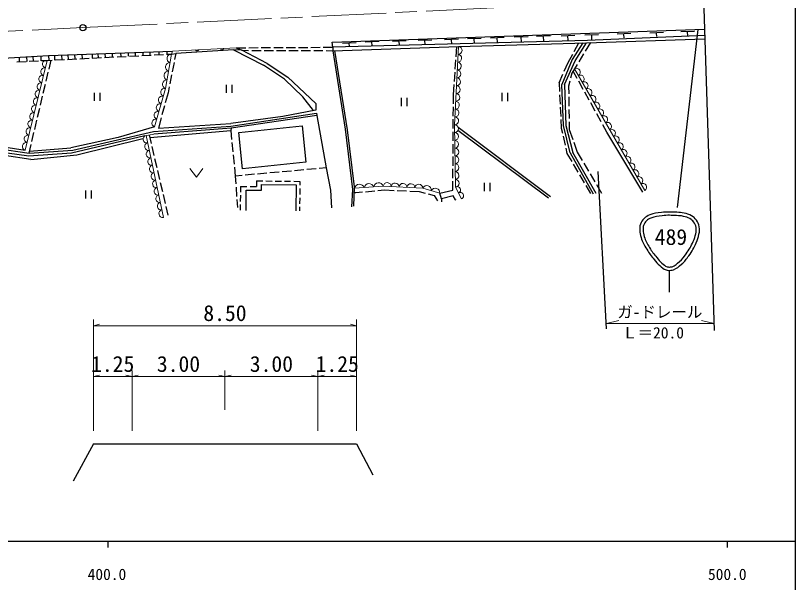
# Model space of a CAD drawing. Units: millimetres, scale not verified, with parts at other scales. Extents: x 40000 to 680000, y 20000 to 380000.
# Drawn here: x 453096 to 579000, y 198357 to 289879 of the extents above; entities that cross this region are included whole.
import ezdxf
from ezdxf.enums import TextEntityAlignment as Align

# ---------------------------------------------------------------- set-up
doc = ezdxf.new("R2010")
doc.units = ezdxf.units.MM
doc.header["$LTSCALE"] = 1000
doc.linetypes.add('CHAIN', pattern=[18.5, 12, -1.5, 3.5, -1.5])
for name, color, linetype, lineweight in [('M-BGD', 7, 'Continuous', 25), ('M-BMK', 2, 'CHAIN', 13), ('M-BMK-SRVR', 3, 'Continuous', 25), ('M-STR-HTXT', 7, 'Continuous', 13), ('M-STR-STRC', 7, 'Continuous', 25), ('M-TTL-BAND', 7, 'Continuous', 25)]:
    doc.layers.add(name, color=color, linetype=linetype, lineweight=lineweight)
doc.styles.add('ＭＳ ゴシック', font='')
doc.styles.get('ＭＳ ゴシック').set_extended_font_data('MS Gothic')

msp = doc.modelspace()

# ---------------------------------------------------------------- linework, layer by layer
at = {"layer": 'M-BGD'}
for p, q in [((504185, 285587), (564342, 287685)), ((555491, 287116), (557716, 287213)), ((560481, 287290), (562706, 287387)), ((561527, 287210), (561571, 286670)), ((545410, 285876), (504317, 284774)), ((513944, 285741), (516168, 285839)), ((518079, 285886), (520303, 285983)), ((519124, 285806), (519164, 285282)), ((522356, 286035), (524580, 286132)), ((523402, 285955), (523451, 285305)), ((526051, 286164), (528276, 286261)), ((527097, 286084), (527146, 285434)), ((529758, 286293), (531983, 286390)), ((530804, 286213), (530853, 285564)), ((533612, 286427), (535837, 286525)), ((534658, 286348), (534707, 285698)), ((537212, 286553), (539436, 286650)), ((538258, 286473), (538307, 285824)), ((541175, 286617), (543399, 286714)), ((542221, 286537), (542270, 285887)), ((545008, 286750), (547233, 286848)), ((545297, 285491), (564392, 286100)), ((564374, 286662), (545410, 285876)), ((546054, 286671), (546103, 286021)), ((550225, 286932), (552449, 287030)), ((551270, 286853), (551315, 286312)), ((556537, 287036), (556581, 286496)), ((488724, 284682), (490271, 284691)), ((488724, 284682), (489628, 284270)), ((490771, 284694), (492271, 284703)), ((492771, 284706), (494271, 284715)), ((494771, 284718), (496271, 284727)), ((496771, 284729), (498271, 284738)), ((498771, 284741), (500271, 284750)), ((500771, 284753), (502271, 284762)), ((502771, 284765), (504317, 284774)), ((504317, 284774), (504185, 285587)), ((504317, 284216), (524604, 284886)), ((504317, 284774), (504317, 284216)), ((505878, 285453), (508102, 285550)), ((506923, 285373), (506957, 284927)), ((509536, 285644), (511760, 285741)), ((510582, 285564), (510621, 285040)), ((514989, 285662), (515029, 285138)), ((524217, 283221), (524332, 284877)), ((524604, 284886), (545297, 285491)), ((544698, 285473), (542965, 282764)), ((543305, 284104), (544057, 285455)), ((543423, 282565), (545297, 285491)), ((545906, 285510), (545059, 284116)), ((443821, 282611), (458410, 283414)), ((457154, 283345), (457196, 282587)), ((458406, 283414), (458448, 282653)), ((458410, 283414), (478418, 284162)), ((459361, 283450), (459402, 282701)), ((460518, 283493), (460558, 282761)), ((461531, 283531), (461571, 282816)), ((462611, 283571), (462637, 282872)), ((463798, 283616), (463823, 282933)), ((465456, 283678), (465481, 283018)), ((466386, 283712), (466410, 283066)), ((467516, 283755), (467539, 283124)), ((468677, 283798), (468700, 283184)), ((469474, 283224), (470972, 283301)), ((470060, 283850), (470082, 283255)), ((471273, 283895), (471294, 283317)), ((471471, 283327), (472969, 283404)), ((472403, 283937), (472424, 283376)), ((473469, 283429), (474967, 283506)), ((473624, 283983), (473644, 283438)), ((474756, 284025), (474776, 283497)), ((475466, 283532), (476964, 283609)), ((476221, 284080), (476240, 283572)), ((477464, 283635), (478258, 283676)), ((477510, 284128), (477528, 283638)), ((478258, 283676), (478962, 283732)), ((478962, 283732), (478773, 282782)), ((488299, 284350), (478962, 283732)), ((489628, 284270), (488299, 284350)), ((488299, 284350), (493124, 281877)), ((493735, 282170), (489628, 284270)), ((489628, 284270), (490723, 284266)), ((491223, 284264), (492723, 284259)), ((493223, 284257), (494723, 284251)), ((495223, 284249), (496723, 284244)), ((497223, 284242), (498723, 284236)), ((499223, 284234), (500723, 284229)), ((501223, 284227), (502723, 284222)), ((503223, 284220), (504317, 284216)), ((504317, 284216), (506297, 271562)), ((506685, 271453), (504661, 284227)), ((542308, 282317), (543061, 283668)), ((544799, 283688), (544020, 282406)), ((453285, 282427), (454784, 282493)), ((453659, 283153), (453699, 282432)), ((454871, 283219), (454912, 282487)), ((455283, 282515), (456782, 282581)), ((455903, 283276), (455944, 282530)), ((457281, 282603), (458194, 282643)), ((458194, 282643), (458988, 282684)), ((458492, 281241), (458832, 282676)), ((459487, 282710), (460985, 282787)), ((461485, 282813), (462983, 282890)), ((463482, 282915), (464980, 282993)), ((465479, 283018), (466977, 283095)), ((467477, 283121), (468975, 283198)), ((478675, 282292), (478382, 280821)), ((493735, 282170), (497065, 279962)), ((524078, 281226), (524182, 282723)), ((542965, 282764), (541310, 278776)), ((541676, 280891), (542308, 282317)), ((541709, 278756), (543423, 282565)), ((496502, 279616), (493124, 281877)), ((543761, 281979), (542914, 280584)), ((543790, 279706), (543119, 280922)), ((458029, 279295), (458376, 280755)), ((478284, 280330), (477990, 278859)), ((499473, 276785), (496502, 279616)), ((497065, 279962), (501591, 275675)), ((523940, 279231), (524044, 280727)), ((540842, 279007), (541474, 280434)), ((542914, 280584), (542707, 279780)), ((457567, 277349), (457914, 278809)), ((477893, 278369), (477703, 277418)), ((487081, 278700), (487081, 277400)), ((488056, 277400), (488056, 278700)), ((523791, 277077), (523905, 278732)), ((540842, 279007), (540909, 277599)), ((541569, 272117), (541310, 278776)), ((541709, 278756), (541928, 272117)), ((542582, 279295), (542375, 278491)), ((542375, 278491), (542397, 277241)), ((544756, 277955), (544032, 279268)), ((465797, 277419), (465797, 276119)), ((466772, 276119), (466772, 277419)), ((477703, 277418), (477256, 275777)), ((523782, 275635), (523791, 277077)), ((531595, 277387), (531595, 276087)), ((532570, 276087), (532570, 277387)), ((540933, 277100), (541005, 275602)), ((545723, 276204), (544998, 277517)), ((457105, 275404), (457452, 276863)), ((501219, 274554), (499473, 276785)), ((515344, 276580), (515344, 275280)), ((516319, 275280), (516319, 276580)), ((542405, 276741), (542431, 275241)), ((546689, 274453), (545964, 275766)), ((456643, 273458), (456990, 274917)), ((477124, 275294), (476730, 273847)), ((501598, 274629), (496236, 273568)), ((501591, 275675), (501598, 274629)), ((523769, 273635), (523779, 275135)), ((541029, 275102), (541101, 273604)), ((542440, 274741), (542465, 273242)), ((476598, 273364), (476151, 271723)), ((487840, 272041), (501678, 274141)), ((496236, 273568), (487849, 272478)), ((501717, 273729), (487920, 271695)), ((501678, 274141), (501717, 273729)), ((501717, 273729), (503241, 265285)), ((547656, 272702), (546931, 274015)), ((456181, 271512), (456528, 272971)), ((475376, 271161), (487840, 272041)), ((476151, 271723), (487849, 272478)), ((489134, 271006), (499360, 272082)), ((499360, 272082), (499976, 266228)), ((523757, 271635), (523766, 273135)), ((541124, 273105), (541192, 271697)), ((542626, 267730), (541569, 272117)), ((541928, 272117), (543084, 267790)), ((542474, 272742), (542495, 271492)), ((548568, 271049), (547897, 272264)), ((455719, 269566), (456065, 271025)), ((462356, 268171), (475376, 271161)), ((475520, 271939), (469673, 270184)), ((474751, 270170), (487840, 271336)), ((487920, 271695), (475412, 270758)), ((487920, 271695), (487840, 271336)), ((487840, 271336), (487980, 269892)), ((489750, 265151), (489134, 271006)), ((506297, 271562), (507473, 261812)), ((507832, 262211), (506685, 271453)), ((523745, 269635), (523754, 271135)), ((524505, 271363), (539157, 260450)), ((524559, 271841), (539473, 260676)), ((541192, 271697), (541376, 270885)), ((542495, 271492), (543042, 269894)), ((554344, 261378), (548568, 271049)), ((455241, 267193), (432559, 270322)), ((440146, 269883), (455263, 267644)), ((440854, 270298), (454644, 268158)), ((469673, 270184), (462037, 268530)), ((473983, 270489), (462126, 267658)), ((463007, 267422), (473654, 270027)), ((474646, 270614), (474967, 269253)), ((541486, 270398), (541818, 268935)), ((455263, 267644), (455603, 269079)), ((455348, 268004), (462037, 268530)), ((475081, 268767), (475425, 267306)), ((488029, 269395), (488174, 267902)), ((523733, 267635), (523742, 269135)), ((541928, 268447), (542112, 267636)), ((543204, 269421), (543751, 267823)), ((455532, 266654), (451318, 267305)), ((462126, 267658), (455241, 267193)), ((455263, 267644), (462356, 268171)), ((455532, 266654), (463007, 267422)), ((488222, 267404), (488367, 265911)), ((523720, 265635), (523729, 267135)), ((542112, 267636), (542879, 266341)), ((542626, 267730), (546334, 261111)), ((546853, 261151), (543084, 267790)), ((543751, 267823), (544564, 266459)), ((475540, 266820), (475883, 265360)), ((499976, 266228), (489750, 265151)), ((543134, 265911), (543899, 264621)), ((544820, 266030), (545587, 264741)), ((475998, 264873), (476342, 263413)), ((488416, 265414), (488556, 263970)), ((493657, 264427), (492163, 264293)), ((495649, 264605), (494155, 264471)), ((497641, 264784), (496147, 264650)), ((499633, 264962), (498139, 264828)), ((501625, 265141), (500131, 265007)), ((503241, 265285), (502123, 265185)), ((503241, 265285), (503962, 261666)), ((523708, 263635), (523717, 265135)), ((489673, 264070), (488556, 263970)), ((488556, 263970), (488647, 262689)), ((491665, 264248), (490171, 264114)), ((492004, 263196), (491993, 262270)), ((492004, 263196), (493003, 263184)), ((493503, 263178), (494503, 263166)), ((495003, 263160), (496003, 263148)), ((496503, 263142), (497503, 263130)), ((544154, 264191), (544919, 262900)), ((545843, 264311), (546611, 263023)), ((476456, 262926), (476800, 261466)), ((488682, 262190), (488788, 260694)), ((489407, 262301), (489396, 261380)), ((489407, 262301), (490450, 262289)), ((490950, 262283), (491993, 262270)), ((492790, 261680), (492801, 262602)), ((492801, 262602), (498398, 262534)), ((498003, 263124), (499002, 263112)), ((498398, 262534), (498348, 258350)), ((498988, 261977), (498976, 260977)), ((499002, 263112), (498994, 262477)), ((507712, 259081), (507832, 262211)), ((523696, 261694), (523705, 263135)), ((528769, 262852), (528769, 261552)), ((529744, 261552), (529744, 262852)), ((545174, 262470), (545941, 261176)), ((546867, 262593), (547679, 261229)), ((464370, 261641), (464370, 260341)), ((465345, 260341), (465345, 261641)), ((476915, 260979), (477258, 259519)), ((489390, 260880), (489378, 259880)), ((490304, 258400), (490344, 261710)), ((490344, 261710), (492790, 261680)), ((503962, 261666), (504097, 258840)), ((507473, 261812), (507353, 259001)), ((507797, 261298), (508025, 261297)), ((508025, 261297), (509103, 261399)), ((509601, 261446), (511095, 261587)), ((511592, 261634), (512671, 261736)), ((512671, 261736), (514223, 261664)), ((514723, 261641), (516221, 261572)), ((516721, 261549), (518274, 261477)), ((518274, 261477), (519228, 261222)), ((519711, 261093), (520666, 260839)), ((520666, 260839), (521205, 259961)), ((521578, 261189), (523696, 261694)), ((521870, 260303), (521578, 261189)), ((523731, 260790), (521870, 260303)), ((524112, 260125), (523731, 260790)), ((488824, 260195), (488915, 258915)), ((489372, 259380), (489361, 258458)), ((498970, 260477), (498958, 259477)), ((521870, 260303), (521853, 259798)), ((524236, 260054), (524112, 260125)), ((477373, 259033), (477693, 257672)), ((498952, 258977), (498944, 258343)), ((465648, 220709), (462415, 214680)), ((465648, 220709), (471898, 220709)), ((471898, 220709), (486898, 220709)), ((486898, 220709), (501898, 220709)), ((501898, 220709), (508148, 220709)), ((508148, 220709), (510779, 215722))]:
    msp.add_line(p, q, dxfattribs=at)
at = {"layer": 'M-BGD', "lineweight": 13}
for p, q in [((478418, 284162), (488724, 284682)), ((478258, 283676), (478418, 284162)), ((458194, 282643), (454644, 268158)), ((554689, 261634), (543348, 281300)), ((475412, 270758), (473983, 270489)), ((474152, 270521), (476966, 257300)), ((481253, 265173), (482303, 263773)), ((482303, 263773), (483353, 265173)), ((465648, 222824), (465648, 240793)), ((508148, 222824), (508148, 240793)), ((465648, 239793), (466648, 240043)), ((465648, 239793), (508148, 239793)), ((508148, 239793), (507148, 240043)), ((465648, 222824), (465648, 232583)), ((465648, 231583), (466648, 231833)), ((471898, 231583), (470898, 231833)), ((471898, 226211), (471898, 232583)), ((471898, 222824), (471898, 232583)), ((471898, 231583), (472898, 231833)), ((486898, 231583), (485898, 231833)), ((486898, 226211), (486898, 232583)), ((486898, 226211), (486898, 232583)), ((486898, 231583), (487898, 231833)), ((501898, 231583), (500898, 231833)), ((501898, 226211), (501898, 232583)), ((501898, 222824), (501898, 232583)), ((501898, 231583), (502898, 231833)), ((508148, 231583), (507148, 231833)), ((508148, 222824), (508148, 232583)), ((465648, 231583), (471898, 231583)), ((471898, 231583), (486898, 231583)), ((486898, 231583), (501898, 231583)), ((501898, 231583), (508148, 231583))]:
    msp.add_line(p, q, dxfattribs=at)
for points in [[(525088, 260292), (524101, 262176), (523986, 272255), (524604, 284886)], [(478258, 283676), (477301, 278113), (475520, 271939)], [(521578, 261189), (518832, 262035), (512451, 262334), (507824, 261996)]]:
    msp.add_lwpolyline(points, dxfattribs=at)
for centre, radius, start, end in [((486405, 284621), 256, 195.5692, 350.20844), ((524540, 284256), 633, 270.20257, 84.19442), ((478252, 282961), 715, 89.48468, 250.99177), ((482410, 284420), 256, 195.5692, 350.20844), ((524478, 282993), 633, 270.20257, 84.19442), ((458067, 282035), 622, 78.24179, 254.2245), ((478012, 281570), 715, 89.48468, 250.99177), ((524417, 281730), 633, 270.20257, 84.19442), ((457771, 280827), 622, 78.24179, 254.2245), ((477773, 280180), 715, 89.48468, 250.99177), ((524355, 280467), 633, 270.20257, 84.19442), ((543636, 280738), 631, 302.81764, 117.12289), ((457475, 279620), 622, 78.24179, 254.2245), ((524293, 279204), 633, 270.20257, 84.19442), ((544266, 279645), 631, 302.81764, 117.12289), ((457180, 278413), 622, 78.24179, 254.2245), ((477534, 278789), 715, 89.48468, 250.99177), ((524231, 277941), 633, 270.20257, 84.19442), ((544896, 278553), 631, 302.81764, 117.12289), ((456884, 277206), 622, 78.24179, 254.2245), ((477165, 277483), 644, 77.83623, 249.97995), ((524169, 276677), 633, 270.20257, 84.19442), ((545526, 277460), 631, 302.81764, 117.12289), ((546156, 276368), 631, 302.81764, 117.12289), ((456588, 275999), 622, 78.24179, 254.2245), ((476809, 276248), 644, 77.83623, 249.97995), ((524107, 275414), 633, 270.20257, 84.19442), ((546786, 275275), 631, 302.81764, 117.12289), ((456292, 274792), 622, 78.24179, 254.2245), ((476453, 275014), 644, 77.83623, 249.97995), ((524046, 274151), 633, 270.20257, 84.19442), ((547416, 274183), 631, 302.81764, 117.12289), ((455997, 273585), 622, 78.24179, 254.2245), ((476096, 273779), 644, 77.83623, 249.97995), ((523984, 272888), 633, 270.20257, 84.19442), ((548046, 273090), 631, 302.81764, 117.12289), ((455701, 272378), 622, 78.24179, 254.2245), ((475740, 272544), 644, 77.83623, 249.97995), ((523963, 271625), 631, 273.44408, 87.85933), ((548676, 271998), 631, 302.81764, 117.12289), ((455405, 271171), 622, 78.24179, 254.2245), ((523977, 270365), 631, 273.44408, 87.85933), ((549306, 270905), 631, 302.81764, 117.12289), ((455109, 269963), 622, 78.24179, 254.2245), ((474295, 269923), 615, 103.37284, 280.65115), ((523991, 269105), 631, 273.44408, 87.85933), ((549936, 269812), 631, 302.81764, 117.12289), ((454813, 268756), 622, 78.24179, 254.2245), ((474550, 268721), 615, 103.37284, 280.65115), ((524006, 267845), 631, 273.44408, 87.85933), ((550566, 268720), 631, 302.81764, 117.12289), ((551196, 267627), 631, 302.81764, 117.12289), ((474806, 267519), 615, 103.37284, 280.65115), ((524020, 266585), 631, 273.44408, 87.85933), ((551826, 266535), 631, 302.81764, 117.12289), ((475062, 266317), 615, 103.37284, 280.65115), ((475318, 265115), 615, 103.37284, 280.65115), ((524034, 265325), 631, 273.44408, 87.85933), ((552456, 265442), 631, 302.81764, 117.12289), ((475573, 263913), 615, 103.37284, 280.65115), ((524049, 264065), 631, 273.44408, 87.85933), ((553086, 264350), 631, 302.81764, 117.12289), ((475829, 262711), 615, 103.37284, 280.65115), ((524063, 262805), 631, 273.44408, 87.85933), ((553717, 263257), 631, 302.81764, 117.12289), ((476085, 261509), 615, 103.37284, 280.65115), ((508609, 261855), 798, 18.56664, 169.79101), ((510152, 261967), 798, 18.56664, 169.79101), ((511695, 262080), 798, 18.56664, 169.79101), ((513088, 262264), 640, 0.89858, 173.73387), ((514364, 262204), 640, 0.89858, 173.73387), ((515640, 262145), 640, 0.89858, 173.73387), ((516916, 262085), 640, 0.89858, 173.73387), ((518192, 262025), 640, 0.89858, 173.73387), ((519480, 261699), 730, 353.13567, 152.60845), ((520853, 261276), 730, 353.13567, 152.60845), ((524405, 261735), 536, 290.74513, 124.54682), ((554347, 262165), 631, 302.81764, 117.12289), ((476341, 260308), 615, 103.37284, 280.65115), ((524898, 260793), 536, 290.74513, 124.54682), ((476596, 259106), 615, 103.37284, 280.65115), ((476852, 257904), 615, 103.37284, 280.65115)]:
    msp.add_arc(centre, radius, start, end, dxfattribs=at)
at = {"layer": 'M-BMK'}
for p, q in [((463958, 287945), (564179, 292760)), ((363361, 283113), (463958, 287945))]:
    msp.add_line(p, q, dxfattribs=at)
at = {"layer": 'M-BMK-SRVR'}
msp.add_line((564179, 292760), (565900, 239013), dxfattribs=at)
msp.add_circle((463958, 287945), 500, dxfattribs=at)
at = {"layer": 'M-STR-HTXT'}
for p, q in [((548480, 240169), (550480, 240669)), ((565863, 240169), (563863, 240669)), ((548480, 240169), (565863, 240169))]:
    msp.add_line(p, q, dxfattribs=at)
at = {"layer": 'M-STR-STRC'}
for p, q in [((559974, 258903), (563288, 287648)), ((548527, 239314), (547131, 264716)), ((558681, 245207), (558681, 248744))]:
    msp.add_line(p, q, dxfattribs=at)
for points in [[(557380, 258088), (558335, 258192), (558880, 258163), (559839, 258115), (560306, 258091), (560573, 258086), (561029, 257983), (561519, 257872), (561812, 257815), (562245, 257560), (562592, 257355), (562777, 257199), (563012, 256872), (563287, 256489), (563403, 256226), (563488, 255762), (563571, 255304), (563518, 255029), (563435, 254572), (563334, 254016), (563214, 253713), (562985, 253197), (562605, 252338), (562337, 251875), (561796, 251108), (561394, 250540), (561148, 250226), (560632, 249759), (560164, 249337), (559892, 249075), (559310, 248834), (559145, 248766), (559039, 248764), (558861, 248755), (558571, 248740), (558394, 248711), (558120, 248807), (557658, 248970), (557458, 249199), (557089, 249521), (556709, 249853), (556536, 250083), (556216, 250473), (555706, 251096), (555414, 251448), (555000, 252139), (554571, 252857), (554325, 253272), (554075, 254069), (553940, 254499), (553908, 254757), (553890, 255206), (553874, 255589), (553843, 255822), (553969, 256185), (554116, 256607), (554284, 256824), (554603, 257136), (554892, 257419), (555102, 257540), (555476, 257692), (556180, 257978), (556625, 258006), (557380, 258088)], [(557488, 257571), (558391, 257667), (558906, 257634), (559812, 257586), (560244, 257564), (560490, 257560), (560911, 257464), (561339, 257367), (561594, 257318), (561971, 257095), (562243, 256935), (562389, 256813), (562572, 256557), (562793, 256249), (562887, 256037), (562955, 255664), (563025, 255281), (562980, 255051), (562910, 254667), (562818, 254160), (562709, 253883), (562500, 253412), (562136, 252591), (561880, 252148), (561362, 251414), (560987, 250883), (560757, 250590), (560275, 250154), (559861, 249780), (559619, 249548), (559103, 249334), (559004, 249293), (558940, 249292), (558833, 249286), (558625, 249275), (558498, 249255), (558302, 249324), (557915, 249460), (557748, 249652), (557438, 249922), (557084, 250231), (556923, 250445), (556626, 250809), (556134, 251408), (555853, 251746), (555455, 252411), (555051, 253087), (554820, 253478), (554584, 254229), (554465, 254606), (554437, 254833), (554421, 255228), (554409, 255532), (554384, 255718), (554484, 256005), (554599, 256336), (554731, 256506), (554981, 256751), (555212, 256976), (555379, 257073), (555678, 257194), (556347, 257466), (556770, 257495), (557488, 257571)]]:
    msp.add_open_spline(points, degree=3, knots=[0, 0, 0, 0, 1, 1, 1, 2, 2, 2, 3, 3, 3, 4, 4, 4, 5, 5, 5, 6, 6, 6, 7, 7, 7, 8, 8, 8, 9, 9, 9, 10, 10, 10, 11, 11, 11, 12, 12, 12, 13, 13, 13, 14, 14, 14, 15, 15, 15, 16, 16, 16, 17, 17, 17, 18, 18, 18, 19, 19, 19, 20, 20, 20, 21, 21, 21, 21], dxfattribs=at)
at = {"layer": 'M-TTL-BAND'}
for p, q in [((579000, 20000), (579000, 370000)), ((40000, 205000), (579000, 205000)), ((468000, 205000), (468000, 204000)), ((568000, 205000), (568000, 204000))]:
    msp.add_line(p, q, dxfattribs=at)

# ---------------------------------------------------------------- texts
at = {"layer": 'M-BGD', "style": 'ＭＳ ゴシック'}
for s, p in [('8.50', (486898, 239793)), ('1.25', (468773, 231583)), ('3.00', (479398, 231583)), ('3.00', (494398, 231583)), ('1.25', (505023, 231583))]:
    msp.add_text(s, height=2566, dxfattribs=at).set_placement(p, align=Align.BOTTOM_CENTER)
at = {"layer": 'M-STR-HTXT', "style": 'ＭＳ ゴシック'}
for s, p in [('ガ-ドレール', (550234, 240547)), ('Ｌ＝20.0', (551020, 237201))]:
    msp.add_text(s, height=1833, dxfattribs=at).set_placement(p, align=Align.BOTTOM_LEFT)
at = {"layer": 'M-STR-STRC', "style": 'ＭＳ ゴシック'}
msp.add_text('489', height=2566, dxfattribs=at).set_placement((556289, 252079), align=Align.BOTTOM_LEFT)
at = {"layer": 'M-TTL-BAND', "style": 'ＭＳ ゴシック'}
for s, p in [('400.0', (467844, 198195)), ('500.0', (568000, 198195))]:
    msp.add_text(s, height=1833, dxfattribs=at).set_placement(p, align=Align.BOTTOM_CENTER)

doc.saveas('drawing.dxf')
